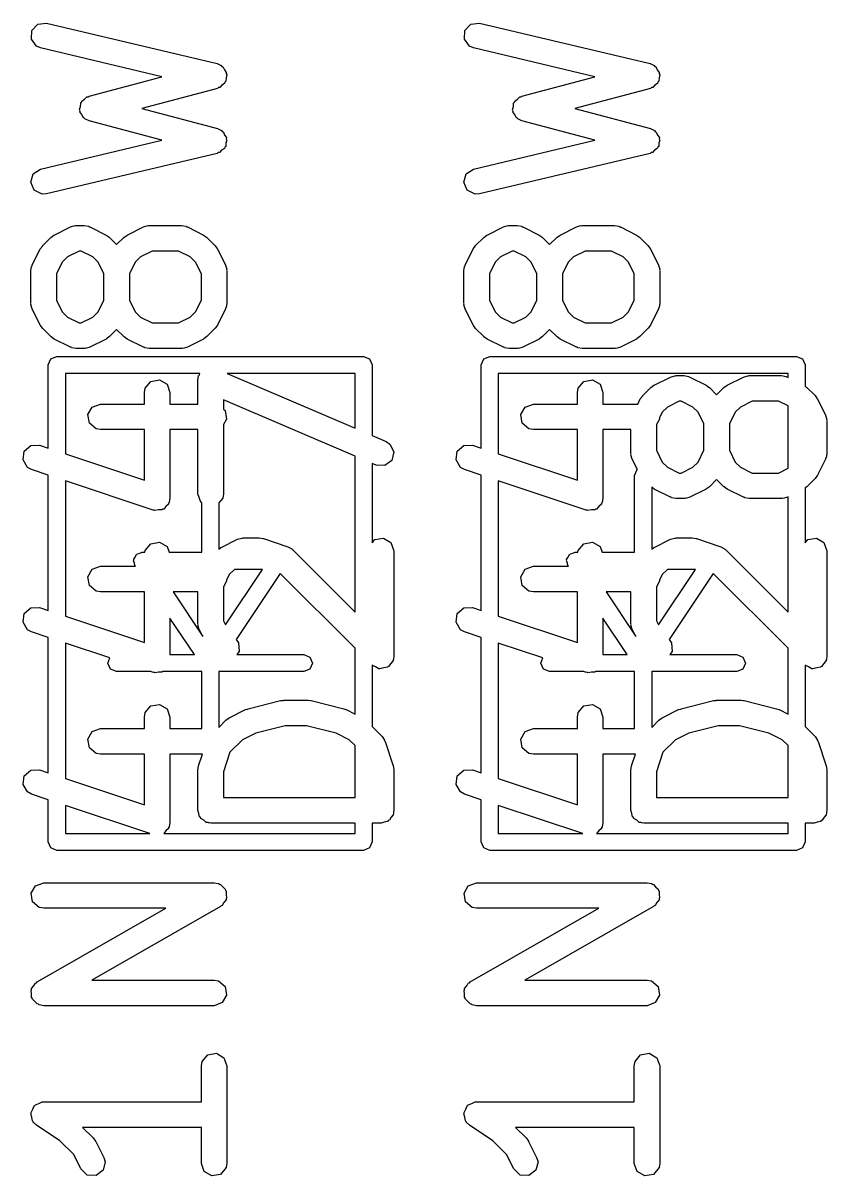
# Model space of a CAD drawing. Extents: x 43 to 269, y -130 to -26.
# Drawn here: x 156.13 to 160.84, y -102.29 to -95.53 of the extents above; entities that cross this region are included whole.
import ezdxf

# ---------------------------------------------------------------- set-up
doc = ezdxf.new("R2010")
doc.units = 0
doc.layers.add('BLACK', color=7, linetype='CONTINUOUS')

msp = doc.modelspace()

# ---------------------------------------------------------------- linework, layer by layer
at = {"layer": 'BLACK', "linetype": 'CONTINUOUS'}
for p, q in [((156.18, -95.5709), (156.215, -95.5336)), ((156.215, -95.5336), (156.266, -95.5277)), ((156.266, -95.5277), (157.266, -95.7658)), ((158.72, -95.5709), (158.755, -95.5336)), ((158.755, -95.5336), (158.806, -95.5277)), ((158.806, -95.5277), (159.806, -95.7658)), ((156.177, -95.6221), (156.18, -95.5709)), ((158.717, -95.6221), (158.72, -95.5709)), ((156.207, -95.6633), (156.177, -95.6221)), ((156.231, -95.6736), (156.207, -95.6633)), ((156.942, -95.8429), (156.231, -95.6736)), ((158.747, -95.6633), (158.717, -95.6221)), ((158.771, -95.6736), (158.747, -95.6633)), ((159.482, -95.8429), (158.771, -95.6736)), ((157.266, -95.7658), (157.29, -95.7761)), ((157.29, -95.7761), (157.295, -95.7825)), ((157.295, -95.7825), (157.302, -95.7858)), ((157.302, -95.7858), (157.309, -95.8025)), ((157.309, -95.8025), (157.32, -95.8173)), ((159.806, -95.7658), (159.83, -95.7761)), ((159.83, -95.7761), (159.835, -95.7825)), ((159.835, -95.7825), (159.842, -95.7858)), ((159.842, -95.7858), (159.849, -95.8025)), ((159.849, -95.8025), (159.86, -95.8173)), ((156.515, -95.9568), (156.942, -95.8429)), ((157.312, -95.8743), (157.31, -95.8819)), ((157.317, -95.8685), (157.312, -95.8743)), ((157.319, -95.8501), (157.317, -95.8685)), ((157.323, -95.8323), (157.319, -95.8501)), ((157.32, -95.8173), (157.32, -95.8252)), ((157.32, -95.8252), (157.323, -95.8323)), ((159.055, -95.9568), (159.482, -95.8429)), ((159.852, -95.8743), (159.85, -95.8819)), ((159.857, -95.8685), (159.852, -95.8743)), ((159.859, -95.8501), (159.857, -95.8685)), ((159.863, -95.8323), (159.859, -95.8501)), ((159.86, -95.8173), (159.86, -95.8252)), ((159.86, -95.8252), (159.863, -95.8323)), ((157.268, -95.9112), (156.825, -96.0292)), ((157.274, -95.9067), (157.268, -95.9112)), ((157.282, -95.9058), (157.274, -95.9067)), ((157.295, -95.8924), (157.282, -95.9058)), ((157.31, -95.8819), (157.295, -95.8924)), ((159.808, -95.9112), (159.365, -96.0292)), ((159.814, -95.9067), (159.808, -95.9112)), ((159.822, -95.9058), (159.814, -95.9067)), ((159.835, -95.8924), (159.822, -95.9058)), ((159.85, -95.8819), (159.835, -95.8924)), ((156.465, -96.0169), (156.466, -95.9976)), ((156.466, -95.9976), (156.471, -95.9928)), ((156.471, -95.9928), (156.473, -95.9861)), ((156.473, -95.9861), (156.489, -95.975)), ((156.489, -95.975), (156.503, -95.9613)), ((156.503, -95.9613), (156.509, -95.9607)), ((156.509, -95.9607), (156.515, -95.9568)), ((159.005, -96.0169), (159.006, -95.9976)), ((159.006, -95.9976), (159.011, -95.9928)), ((159.011, -95.9928), (159.013, -95.9861)), ((159.013, -95.9861), (159.029, -95.975)), ((159.029, -95.975), (159.043, -95.9613)), ((159.043, -95.9613), (159.049, -95.9607)), ((159.049, -95.9607), (159.055, -95.9568)), ((156.46, -96.0357), (156.465, -96.0169)), ((156.463, -96.0419), (156.46, -96.0357)), ((156.462, -96.0487), (156.463, -96.0419)), ((156.473, -96.0646), (156.462, -96.0487)), ((156.481, -96.0822), (156.473, -96.0646)), ((156.825, -96.0292), (157.268, -96.1472)), ((159, -96.0357), (159.005, -96.0169)), ((159.003, -96.0419), (159, -96.0357)), ((159.002, -96.0487), (159.003, -96.0419)), ((159.013, -96.0646), (159.002, -96.0487)), ((159.021, -96.0822), (159.013, -96.0646)), ((159.365, -96.0292), (159.808, -96.1472)), ((156.487, -96.0851), (156.481, -96.0822)), ((156.491, -96.0907), (156.487, -96.0851)), ((156.515, -96.1017), (156.491, -96.0907)), ((156.942, -96.2156), (156.515, -96.1017)), ((157.268, -96.1472), (157.292, -96.1582)), ((159.027, -96.0851), (159.021, -96.0822)), ((159.031, -96.0907), (159.027, -96.0851)), ((159.055, -96.1017), (159.031, -96.0907)), ((159.482, -96.2156), (159.055, -96.1017)), ((159.808, -96.1472), (159.832, -96.1582)), ((156.231, -96.3848), (156.942, -96.2156)), ((157.292, -96.1582), (157.296, -96.1647)), ((157.296, -96.1647), (157.303, -96.1682)), ((157.303, -96.1682), (157.31, -96.1851)), ((157.31, -96.1851), (157.321, -96.2002)), ((157.323, -96.2153), (157.318, -96.2329)), ((157.321, -96.2002), (157.32, -96.2081)), ((157.32, -96.2081), (157.323, -96.2153)), ((158.771, -96.3848), (159.482, -96.2156)), ((159.832, -96.1582), (159.836, -96.1647)), ((159.836, -96.1647), (159.843, -96.1682)), ((159.843, -96.1682), (159.85, -96.1851)), ((159.85, -96.1851), (159.861, -96.2002)), ((159.863, -96.2153), (159.858, -96.2329)), ((159.861, -96.2002), (159.86, -96.2081)), ((159.86, -96.2081), (159.863, -96.2153)), ((157.293, -96.2746), (157.28, -96.2876)), ((157.309, -96.2644), (157.293, -96.2746)), ((157.311, -96.2569), (157.309, -96.2644)), ((157.317, -96.2513), (157.311, -96.2569)), ((157.318, -96.2329), (157.317, -96.2513)), ((159.833, -96.2746), (159.82, -96.2876)), ((159.849, -96.2644), (159.833, -96.2746)), ((159.851, -96.2569), (159.849, -96.2644)), ((159.857, -96.2513), (159.851, -96.2569)), ((159.858, -96.2329), (159.857, -96.2513)), ((157.266, -96.2927), (156.266, -96.5308)), ((157.273, -96.2883), (157.266, -96.2927)), ((157.28, -96.2876), (157.273, -96.2883)), ((159.806, -96.2927), (158.806, -96.5308)), ((159.813, -96.2883), (159.806, -96.2927)), ((159.82, -96.2876), (159.813, -96.2883)), ((156.174, -96.4622), (156.188, -96.4131)), ((156.188, -96.4131), (156.231, -96.3848)), ((158.714, -96.4622), (158.728, -96.4131)), ((158.728, -96.4131), (158.771, -96.3848)), ((156.194, -96.5093), (156.174, -96.4622)), ((158.734, -96.5093), (158.714, -96.4622)), ((156.24, -96.5323), (156.194, -96.5093)), ((156.266, -96.5308), (156.24, -96.5323)), ((158.78, -96.5323), (158.734, -96.5093)), ((158.806, -96.5308), (158.78, -96.5323)), ((156.31, -96.7717), (156.406, -96.7241)), ((156.406, -96.7241), (156.431, -96.7166)), ((156.431, -96.7166), (156.435, -96.7177)), ((156.435, -96.7177), (156.439, -96.7161)), ((156.439, -96.7161), (156.487, -96.7161)), ((156.487, -96.7161), (156.512, -96.7207)), ((156.512, -96.7207), (156.516, -96.7235)), ((156.516, -96.7235), (156.52, -96.7241)), ((156.52, -96.7241), (156.615, -96.7717)), ((156.739, -96.7717), (156.834, -96.7241)), ((156.834, -96.7241), (156.859, -96.7166)), ((156.859, -96.7166), (156.863, -96.7177)), ((156.863, -96.7177), (156.868, -96.7161)), ((156.868, -96.7161), (157.058, -96.7161)), ((157.058, -96.7161), (157.084, -96.7207)), ((157.084, -96.7207), (157.087, -96.7235)), ((157.087, -96.7235), (157.092, -96.7241)), ((157.092, -96.7241), (157.187, -96.7717)), ((158.85, -96.7717), (158.946, -96.7241)), ((158.946, -96.7241), (158.971, -96.7166)), ((158.971, -96.7166), (158.975, -96.7177)), ((158.975, -96.7177), (158.979, -96.7161)), ((158.979, -96.7161), (159.027, -96.7161)), ((159.027, -96.7161), (159.052, -96.7207)), ((159.052, -96.7207), (159.056, -96.7235)), ((159.056, -96.7235), (159.06, -96.7241)), ((159.06, -96.7241), (159.155, -96.7717)), ((159.279, -96.7717), (159.374, -96.7241)), ((159.374, -96.7241), (159.399, -96.7166)), ((159.399, -96.7166), (159.403, -96.7177)), ((159.403, -96.7177), (159.408, -96.7161)), ((159.408, -96.7161), (159.598, -96.7161)), ((159.598, -96.7161), (159.624, -96.7207)), ((159.624, -96.7207), (159.627, -96.7235)), ((159.627, -96.7235), (159.632, -96.7241)), ((159.632, -96.7241), (159.727, -96.7717)), ((156.243, -96.8333), (156.291, -96.7857)), ((156.291, -96.7857), (156.309, -96.7729)), ((156.309, -96.7729), (156.31, -96.7717)), ((156.615, -96.7717), (156.634, -96.785)), ((156.634, -96.785), (156.635, -96.7857)), ((156.635, -96.7857), (156.677, -96.8279)), ((156.677, -96.8279), (156.719, -96.7857)), ((156.719, -96.7857), (156.738, -96.7729)), ((156.738, -96.7729), (156.739, -96.7717)), ((157.187, -96.7717), (157.205, -96.785)), ((157.205, -96.785), (157.206, -96.7857)), ((157.206, -96.7857), (157.254, -96.8333)), ((158.783, -96.8333), (158.831, -96.7857)), ((158.831, -96.7857), (158.849, -96.7729)), ((158.849, -96.7729), (158.85, -96.7717)), ((159.155, -96.7717), (159.174, -96.785)), ((159.174, -96.785), (159.175, -96.7857)), ((159.175, -96.7857), (159.217, -96.8279)), ((159.217, -96.8279), (159.259, -96.7857)), ((159.259, -96.7857), (159.278, -96.7729)), ((159.278, -96.7729), (159.279, -96.7717)), ((159.727, -96.7717), (159.745, -96.785)), ((159.745, -96.785), (159.746, -96.7857)), ((159.746, -96.7857), (159.794, -96.8333)), ((156.182, -96.9481), (156.229, -96.8528)), ((156.229, -96.8528), (156.243, -96.8348)), ((156.243, -96.8348), (156.243, -96.8333)), ((156.457, -96.8661), (156.388, -96.9004)), ((156.469, -96.8661), (156.457, -96.8661)), ((156.538, -96.9004), (156.469, -96.8661)), ((156.885, -96.8661), (156.817, -96.9004)), ((157.04, -96.8661), (156.885, -96.8661)), ((157.109, -96.9004), (157.04, -96.8661)), ((157.254, -96.8333), (157.267, -96.8517)), ((157.267, -96.8517), (157.268, -96.8528)), ((157.268, -96.8528), (157.316, -96.9481)), ((158.722, -96.9481), (158.769, -96.8528)), ((158.769, -96.8528), (158.783, -96.8348)), ((158.783, -96.8348), (158.783, -96.8333)), ((158.997, -96.8661), (158.928, -96.9004)), ((159.009, -96.8661), (158.997, -96.8661)), ((159.078, -96.9004), (159.009, -96.8661)), ((159.425, -96.8661), (159.357, -96.9004)), ((159.58, -96.8661), (159.425, -96.8661)), ((159.649, -96.9004), (159.58, -96.8661)), ((159.794, -96.8333), (159.807, -96.8517)), ((159.807, -96.8517), (159.808, -96.8528)), ((159.808, -96.8528), (159.856, -96.9481)), ((156.174, -96.9816), (156.178, -96.956)), ((156.178, -96.956), (156.181, -96.9525)), ((156.181, -96.9525), (156.182, -96.9481)), ((156.358, -96.9308), (156.324, -96.9993)), ((156.388, -96.9004), (156.358, -96.9308)), ((156.568, -96.9308), (156.538, -96.9004)), ((156.602, -96.9993), (156.568, -96.9308)), ((156.786, -96.9308), (156.752, -96.9993)), ((156.817, -96.9004), (156.786, -96.9308)), ((157.139, -96.9308), (157.109, -96.9004)), ((157.174, -96.9993), (157.139, -96.9308)), ((157.316, -96.9481), (157.323, -96.973)), ((158.714, -96.9816), (158.718, -96.956)), ((158.718, -96.956), (158.721, -96.9525)), ((158.721, -96.9525), (158.722, -96.9481)), ((158.898, -96.9308), (158.864, -96.9993)), ((158.928, -96.9004), (158.898, -96.9308)), ((159.108, -96.9308), (159.078, -96.9004)), ((159.142, -96.9993), (159.108, -96.9308)), ((159.326, -96.9308), (159.292, -96.9993)), ((159.357, -96.9004), (159.326, -96.9308)), ((159.679, -96.9308), (159.649, -96.9004)), ((159.714, -96.9993), (159.679, -96.9308)), ((159.856, -96.9481), (159.863, -96.973)), ((156.174, -97.1721), (156.174, -96.9816)), ((156.324, -96.9993), (156.324, -97.1544)), ((156.602, -97.1544), (156.602, -96.9993)), ((156.752, -96.9993), (156.752, -97.1544)), ((157.174, -97.1544), (157.174, -96.9993)), ((157.323, -96.973), (157.322, -96.9774)), ((157.322, -96.9774), (157.324, -96.9816)), ((157.324, -96.9816), (157.324, -97.1721)), ((158.714, -97.1721), (158.714, -96.9816)), ((158.864, -96.9993), (158.864, -97.1544)), ((159.142, -97.1544), (159.142, -96.9993)), ((159.292, -96.9993), (159.292, -97.1544)), ((159.714, -97.1544), (159.714, -96.9993)), ((159.863, -96.973), (159.862, -96.9774)), ((159.862, -96.9774), (159.864, -96.9816)), ((159.864, -96.9816), (159.864, -97.1721)), ((156.324, -97.1544), (156.358, -97.2229)), ((156.568, -97.2229), (156.602, -97.1544)), ((156.752, -97.1544), (156.786, -97.2229)), ((157.139, -97.2229), (157.174, -97.1544)), ((158.864, -97.1544), (158.898, -97.2229)), ((159.108, -97.2229), (159.142, -97.1544)), ((159.292, -97.1544), (159.326, -97.2229)), ((159.679, -97.2229), (159.714, -97.1544)), ((156.175, -97.1763), (156.174, -97.1721)), ((156.174, -97.1807), (156.175, -97.1763)), ((156.182, -97.2056), (156.174, -97.1807)), ((156.229, -97.3009), (156.182, -97.2056)), ((156.358, -97.2229), (156.388, -97.2533)), ((156.538, -97.2533), (156.568, -97.2229)), ((156.786, -97.2229), (156.817, -97.2533)), ((157.109, -97.2533), (157.139, -97.2229)), ((157.316, -97.2056), (157.268, -97.3009)), ((157.319, -97.1977), (157.316, -97.2012)), ((157.316, -97.2012), (157.316, -97.2056)), ((157.324, -97.1721), (157.319, -97.1977)), ((158.715, -97.1763), (158.714, -97.1721)), ((158.714, -97.1807), (158.715, -97.1763)), ((158.722, -97.2056), (158.714, -97.1807)), ((158.769, -97.3009), (158.722, -97.2056)), ((158.898, -97.2229), (158.928, -97.2533)), ((159.078, -97.2533), (159.108, -97.2229)), ((159.326, -97.2229), (159.357, -97.2533)), ((159.649, -97.2533), (159.679, -97.2229)), ((159.856, -97.2056), (159.808, -97.3009)), ((159.859, -97.1977), (159.856, -97.2012)), ((159.856, -97.2012), (159.856, -97.2056)), ((159.864, -97.1721), (159.859, -97.1977)), ((156.388, -97.2533), (156.457, -97.2876)), ((156.457, -97.2876), (156.469, -97.2876)), ((156.469, -97.2876), (156.538, -97.2533)), ((156.817, -97.2533), (156.885, -97.2876)), ((156.885, -97.2876), (157.04, -97.2876)), ((157.04, -97.2876), (157.109, -97.2533)), ((158.928, -97.2533), (158.997, -97.2876)), ((158.997, -97.2876), (159.009, -97.2876)), ((159.009, -97.2876), (159.078, -97.2533)), ((159.357, -97.2533), (159.425, -97.2876)), ((159.425, -97.2876), (159.58, -97.2876)), ((159.58, -97.2876), (159.649, -97.2533)), ((156.23, -97.302), (156.229, -97.3009)), ((156.243, -97.3204), (156.23, -97.302)), ((156.291, -97.368), (156.243, -97.3204)), ((156.677, -97.3258), (156.635, -97.368)), ((156.719, -97.368), (156.677, -97.3258)), ((157.254, -97.3204), (157.206, -97.368)), ((157.255, -97.3189), (157.254, -97.3204)), ((157.268, -97.3009), (157.255, -97.3189)), ((158.77, -97.302), (158.769, -97.3009)), ((158.783, -97.3204), (158.77, -97.302)), ((158.831, -97.368), (158.783, -97.3204)), ((159.217, -97.3258), (159.175, -97.368)), ((159.259, -97.368), (159.217, -97.3258)), ((159.794, -97.3204), (159.746, -97.368)), ((159.795, -97.3189), (159.794, -97.3204)), ((159.808, -97.3009), (159.795, -97.3189)), ((156.292, -97.3687), (156.291, -97.368)), ((156.31, -97.382), (156.292, -97.3687)), ((156.406, -97.4297), (156.31, -97.382)), ((156.41, -97.4302), (156.406, -97.4297)), ((156.413, -97.433), (156.41, -97.4302)), ((156.439, -97.4376), (156.413, -97.433)), ((156.52, -97.4297), (156.495, -97.4371)), ((156.615, -97.382), (156.52, -97.4297)), ((156.617, -97.3808), (156.615, -97.382)), ((156.635, -97.368), (156.617, -97.3808)), ((156.721, -97.3687), (156.719, -97.368)), ((156.739, -97.382), (156.721, -97.3687)), ((156.834, -97.4297), (156.739, -97.382)), ((156.839, -97.4302), (156.834, -97.4297)), ((156.842, -97.433), (156.839, -97.4302)), ((156.868, -97.4376), (156.842, -97.433)), ((157.092, -97.4297), (157.067, -97.4371)), ((157.187, -97.382), (157.092, -97.4297)), ((157.188, -97.3808), (157.187, -97.382)), ((157.206, -97.368), (157.188, -97.3808)), ((158.832, -97.3687), (158.831, -97.368)), ((158.85, -97.382), (158.832, -97.3687)), ((158.946, -97.4297), (158.85, -97.382)), ((158.95, -97.4302), (158.946, -97.4297)), ((158.953, -97.433), (158.95, -97.4302)), ((158.979, -97.4376), (158.953, -97.433)), ((159.06, -97.4297), (159.035, -97.4371)), ((159.155, -97.382), (159.06, -97.4297)), ((159.157, -97.3808), (159.155, -97.382)), ((159.175, -97.368), (159.157, -97.3808)), ((159.261, -97.3687), (159.259, -97.368)), ((159.279, -97.382), (159.261, -97.3687)), ((159.374, -97.4297), (159.279, -97.382)), ((159.379, -97.4302), (159.374, -97.4297)), ((159.382, -97.433), (159.379, -97.4302)), ((159.408, -97.4376), (159.382, -97.433)), ((159.632, -97.4297), (159.607, -97.4371)), ((159.727, -97.382), (159.632, -97.4297)), ((159.728, -97.3808), (159.727, -97.382)), ((159.746, -97.368), (159.728, -97.3808)), ((156.276, -97.534), (156.291, -97.4986)), ((156.291, -97.4986), (156.326, -97.484)), ((156.326, -97.484), (158.126, -97.484)), ((156.487, -97.4376), (156.439, -97.4376)), ((156.491, -97.436), (156.487, -97.4376)), ((156.495, -97.4371), (156.491, -97.436)), ((157.058, -97.4376), (156.868, -97.4376)), ((157.062, -97.436), (157.058, -97.4376)), ((157.067, -97.4371), (157.062, -97.436)), ((158.126, -97.484), (158.161, -97.4986)), ((158.161, -97.4986), (158.176, -97.534)), ((158.816, -97.534), (158.831, -97.4986)), ((158.831, -97.4986), (158.866, -97.484)), ((158.866, -97.484), (160.666, -97.484)), ((159.027, -97.4376), (158.979, -97.4376)), ((159.031, -97.436), (159.027, -97.4376)), ((159.035, -97.4371), (159.031, -97.436)), ((159.598, -97.4376), (159.408, -97.4376)), ((159.602, -97.436), (159.598, -97.4376)), ((159.607, -97.4371), (159.602, -97.436)), ((160.666, -97.484), (160.701, -97.4986)), ((160.701, -97.4986), (160.716, -97.534)), ((156.276, -98.0228), (156.276, -97.534)), ((158.176, -97.534), (158.176, -97.9489)), ((158.816, -98.0228), (158.816, -97.534)), ((160.716, -97.534), (160.716, -97.6594)), ((156.376, -97.584), (156.376, -98.0561)), ((157.166, -97.584), (156.376, -97.584)), ((156.845, -97.6703), (156.878, -97.631)), ((156.878, -97.631), (156.928, -97.622)), ((156.928, -97.622), (156.973, -97.6477)), ((157.154, -97.6245), (157.158, -97.5988)), ((157.154, -97.7638), (157.154, -97.6245)), ((157.158, -97.5988), (157.164, -97.592)), ((157.164, -97.592), (157.166, -97.584)), ((157.325, -97.584), (158.076, -97.906)), ((158.076, -97.584), (157.325, -97.584)), ((158.076, -97.906), (158.076, -97.584)), ((158.916, -97.584), (158.916, -98.0561)), ((160.616, -97.584), (158.916, -97.584)), ((159.385, -97.6703), (159.418, -97.631)), ((159.418, -97.631), (159.468, -97.622)), ((159.468, -97.622), (159.513, -97.6477)), ((159.83, -97.6526), (159.926, -97.605)), ((159.926, -97.605), (159.951, -97.5976)), ((159.951, -97.5976), (159.955, -97.5986)), ((159.955, -97.5986), (159.959, -97.5971)), ((159.959, -97.5971), (160.007, -97.5971)), ((160.007, -97.5971), (160.032, -97.6016)), ((160.032, -97.6016), (160.036, -97.6045)), ((160.036, -97.6045), (160.04, -97.605)), ((160.04, -97.605), (160.135, -97.6526)), ((160.259, -97.6526), (160.354, -97.605)), ((160.354, -97.605), (160.379, -97.5976)), ((160.379, -97.5976), (160.383, -97.5986)), ((160.383, -97.5986), (160.388, -97.5971)), ((160.388, -97.5971), (160.578, -97.5971)), ((160.578, -97.5971), (160.604, -97.6016)), ((160.604, -97.6016), (160.607, -97.6045)), ((160.607, -97.6045), (160.612, -97.605)), ((160.612, -97.605), (160.616, -97.6072)), ((160.616, -97.6072), (160.616, -97.584)), ((156.84, -97.6959), (156.845, -97.6703)), ((156.84, -97.7638), (156.84, -97.6959)), ((156.973, -97.6477), (156.99, -97.6959)), ((156.99, -97.6959), (156.99, -97.7638)), ((159.38, -97.6959), (159.385, -97.6703)), ((159.38, -97.7638), (159.38, -97.6959)), ((159.513, -97.6477), (159.53, -97.6959)), ((159.53, -97.6959), (159.53, -97.7638)), ((159.763, -97.7143), (159.811, -97.6667)), ((159.811, -97.6667), (159.829, -97.6538)), ((159.829, -97.6538), (159.83, -97.6526)), ((160.135, -97.6526), (160.154, -97.666)), ((160.154, -97.666), (160.155, -97.6667)), ((160.155, -97.6667), (160.197, -97.7089)), ((160.197, -97.7089), (160.239, -97.6667)), ((160.239, -97.6667), (160.258, -97.6538)), ((160.258, -97.6538), (160.259, -97.6526)), ((160.716, -97.6594), (160.725, -97.666)), ((160.725, -97.666), (160.726, -97.6667)), ((160.726, -97.6667), (160.774, -97.7143)), ((156.534, -97.7813), (156.582, -97.7638)), ((156.582, -97.7638), (156.84, -97.7638)), ((156.99, -97.7638), (157.154, -97.7638)), ((158.076, -98.0692), (157.304, -97.7382)), ((157.304, -97.7382), (157.304, -97.7929)), ((159.074, -97.7813), (159.122, -97.7638)), ((159.122, -97.7638), (159.38, -97.7638)), ((159.53, -97.7638), (159.734, -97.7638)), ((159.734, -97.7638), (159.749, -97.7338)), ((159.749, -97.7338), (159.763, -97.7158)), ((159.763, -97.7158), (159.763, -97.7143)), ((159.977, -97.7471), (159.908, -97.7814)), ((159.989, -97.7471), (159.977, -97.7471)), ((160.058, -97.7814), (159.989, -97.7471)), ((160.405, -97.7471), (160.337, -97.7814)), ((160.56, -97.7471), (160.405, -97.7471)), ((160.616, -97.7749), (160.56, -97.7471)), ((160.774, -97.7143), (160.787, -97.7327)), ((160.787, -97.7327), (160.788, -97.7338)), ((160.788, -97.7338), (160.836, -97.829)), ((156.508, -97.8257), (156.534, -97.7813)), ((156.517, -97.8763), (156.508, -97.8257)), ((157.304, -97.7929), (157.314, -97.8013)), ((157.314, -97.8013), (157.322, -97.8518)), ((159.048, -97.8257), (159.074, -97.7813)), ((159.057, -97.8763), (159.048, -97.8257)), ((159.878, -97.8118), (159.861, -97.845)), ((159.908, -97.7814), (159.878, -97.8118)), ((160.088, -97.8118), (160.058, -97.7814)), ((160.122, -97.8803), (160.088, -97.8118)), ((160.306, -97.8118), (160.272, -97.8803)), ((160.337, -97.7814), (160.306, -97.8118)), ((160.616, -98.1407), (160.616, -97.7749)), ((160.836, -97.829), (160.843, -97.854)), ((156.556, -97.9092), (156.517, -97.8763)), ((157.322, -97.8518), (157.304, -97.8845)), ((157.304, -97.8845), (157.304, -98.2911)), ((159.096, -97.9092), (159.057, -97.8763)), ((159.862, -97.8518), (159.844, -97.8845)), ((159.844, -97.8845), (159.844, -98.0353)), ((159.861, -97.845), (159.862, -97.8518)), ((160.122, -98.0353), (160.122, -97.8803)), ((160.272, -97.8803), (160.272, -98.0353)), ((160.843, -97.854), (160.842, -97.8584)), ((160.842, -97.8584), (160.844, -97.8626)), ((160.844, -97.8626), (160.844, -98.053)), ((156.582, -97.9138), (156.556, -97.9092)), ((156.84, -97.9138), (156.582, -97.9138)), ((156.84, -98.2109), (156.84, -97.9138)), ((156.99, -97.9138), (156.99, -98.315)), ((157.154, -97.9138), (156.99, -97.9138)), ((157.154, -98.2911), (157.154, -97.9138)), ((158.176, -97.9489), (158.258, -97.9841)), ((159.122, -97.9138), (159.096, -97.9092)), ((159.38, -97.9138), (159.122, -97.9138)), ((159.38, -98.2109), (159.38, -97.9138)), ((159.53, -97.9138), (159.53, -98.315)), ((159.694, -97.9138), (159.53, -97.9138)), ((159.694, -98.053), (159.694, -97.9138)), ((156.128, -98.0919), (156.135, -98.0411)), ((156.135, -98.0411), (156.173, -98.0071)), ((156.173, -98.0071), (156.225, -98.0057)), ((156.225, -98.0057), (156.276, -98.0228)), ((158.258, -97.9841), (158.28, -97.9984)), ((158.28, -97.9984), (158.303, -98.0442)), ((158.668, -98.0919), (158.675, -98.0411)), ((158.675, -98.0411), (158.713, -98.0071)), ((158.713, -98.0071), (158.765, -98.0057)), ((158.765, -98.0057), (158.816, -98.0228)), ((159.844, -98.0353), (159.878, -98.1039)), ((160.088, -98.1039), (160.122, -98.0353)), ((160.272, -98.0353), (160.306, -98.1039)), ((156.154, -98.1356), (156.128, -98.0919)), ((156.376, -98.0561), (156.84, -98.2109)), ((158.076, -98.9848), (158.076, -98.0692)), ((158.291, -98.0941), (158.25, -98.1248)), ((158.303, -98.0442), (158.291, -98.0941)), ((158.694, -98.1356), (158.668, -98.0919)), ((158.916, -98.0561), (159.38, -98.2109)), ((159.695, -98.0573), (159.694, -98.053)), ((159.694, -98.0616), (159.695, -98.0573)), ((159.702, -98.0866), (159.694, -98.0616)), ((159.732, -98.148), (159.702, -98.0866)), ((159.878, -98.1039), (159.908, -98.1343)), ((160.058, -98.1343), (160.088, -98.1039)), ((160.306, -98.1039), (160.337, -98.1343)), ((160.836, -98.0866), (160.788, -98.1818)), ((160.839, -98.0787), (160.836, -98.0821)), ((160.836, -98.0821), (160.836, -98.0866)), ((160.844, -98.053), (160.839, -98.0787)), ((156.177, -98.148), (156.154, -98.1356)), ((156.276, -98.1809), (156.177, -98.148)), ((158.199, -98.122), (158.176, -98.1121)), ((158.176, -98.1121), (158.176, -98.5775)), ((158.25, -98.1248), (158.199, -98.122)), ((158.717, -98.148), (158.694, -98.1356)), ((158.816, -98.1809), (158.717, -98.148)), ((159.716, -98.184), (159.731, -98.1486)), ((159.731, -98.1486), (159.732, -98.148)), ((159.908, -98.1343), (159.977, -98.1685)), ((159.977, -98.1685), (159.989, -98.1685)), ((159.989, -98.1685), (160.058, -98.1343)), ((160.337, -98.1343), (160.405, -98.1685)), ((160.405, -98.1685), (160.56, -98.1685)), ((160.56, -98.1685), (160.616, -98.1407)), ((156.276, -98.9752), (156.276, -98.1809)), ((156.892, -98.3861), (156.376, -98.2142)), ((156.376, -98.2142), (156.376, -99.0085)), ((158.816, -98.9752), (158.816, -98.1809)), ((159.432, -98.3861), (158.916, -98.2142)), ((158.916, -98.2142), (158.916, -99.0085)), ((159.716, -98.634), (159.716, -98.184)), ((160.197, -98.2067), (160.155, -98.2489)), ((160.239, -98.2489), (160.197, -98.2067)), ((160.774, -98.2013), (160.726, -98.2489)), ((160.775, -98.1998), (160.774, -98.2013)), ((160.788, -98.1818), (160.775, -98.1998)), ((157.171, -98.3394), (157.154, -98.2911)), ((157.304, -98.2911), (157.299, -98.3168)), ((159.83, -98.263), (159.816, -98.2524)), ((159.816, -98.2524), (159.816, -98.6154)), ((159.926, -98.3106), (159.83, -98.263)), ((159.93, -98.3111), (159.926, -98.3106)), ((159.933, -98.314), (159.93, -98.3111)), ((159.959, -98.3185), (159.933, -98.314)), ((160.04, -98.3106), (160.015, -98.318)), ((160.135, -98.263), (160.04, -98.3106)), ((160.137, -98.2618), (160.135, -98.263)), ((160.155, -98.2489), (160.137, -98.2618)), ((160.241, -98.2496), (160.239, -98.2489)), ((160.259, -98.263), (160.241, -98.2496)), ((160.354, -98.3106), (160.259, -98.263)), ((160.359, -98.3111), (160.354, -98.3106)), ((160.362, -98.314), (160.359, -98.3111)), ((160.388, -98.3185), (160.362, -98.314)), ((160.612, -98.3106), (160.587, -98.318)), ((160.616, -98.3084), (160.612, -98.3106)), ((160.616, -98.9848), (160.616, -98.3084)), ((160.726, -98.2489), (160.716, -98.2562)), ((160.716, -98.2562), (160.716, -98.5775)), ((156.947, -98.3809), (156.943, -98.3847)), ((156.953, -98.3799), (156.947, -98.3809)), ((156.966, -98.3642), (156.953, -98.3799)), ((156.981, -98.3507), (156.966, -98.3642)), ((156.982, -98.345), (156.981, -98.3507)), ((156.986, -98.3406), (156.982, -98.345)), ((156.99, -98.315), (156.986, -98.3406)), ((157.176, -98.3421), (157.171, -98.3394)), ((157.176, -98.634), (157.176, -98.3421)), ((157.299, -98.3168), (157.276, -98.3443)), ((157.276, -98.3443), (157.276, -98.6154)), ((159.487, -98.3809), (159.483, -98.3847)), ((159.493, -98.3799), (159.487, -98.3809)), ((159.506, -98.3642), (159.493, -98.3799)), ((159.521, -98.3507), (159.506, -98.3642)), ((159.522, -98.345), (159.521, -98.3507)), ((159.526, -98.3406), (159.522, -98.345)), ((159.53, -98.315), (159.526, -98.3406)), ((160.007, -98.3185), (159.959, -98.3185)), ((160.011, -98.317), (160.007, -98.3185)), ((160.015, -98.318), (160.011, -98.317)), ((160.578, -98.3185), (160.388, -98.3185)), ((160.582, -98.317), (160.578, -98.3185)), ((160.587, -98.318), (160.582, -98.317)), ((156.897, -98.3859), (156.892, -98.3861)), ((156.902, -98.3888), (156.897, -98.3859)), ((156.922, -98.3853), (156.902, -98.3888)), ((156.943, -98.3847), (156.922, -98.3853)), ((159.437, -98.3859), (159.432, -98.3861)), ((159.442, -98.3888), (159.437, -98.3859)), ((159.462, -98.3853), (159.442, -98.3888)), ((159.483, -98.3847), (159.462, -98.3853)), ((156.845, -98.6226), (156.878, -98.5833)), ((156.878, -98.5833), (156.928, -98.5744)), ((156.928, -98.5744), (156.973, -98.6001)), ((157.29, -98.605), (157.386, -98.5574)), ((157.386, -98.5574), (157.411, -98.55)), ((157.411, -98.55), (157.415, -98.551)), ((157.415, -98.551), (157.419, -98.5495)), ((157.419, -98.5495), (157.514, -98.5495)), ((157.514, -98.5495), (157.536, -98.5534)), ((157.536, -98.5534), (157.538, -98.5533)), ((157.538, -98.5533), (157.681, -98.6009)), ((158.176, -98.5775), (158.191, -98.5595)), ((158.191, -98.5595), (158.242, -98.5506)), ((158.242, -98.5506), (158.286, -98.5763)), ((158.286, -98.5763), (158.304, -98.6245)), ((159.385, -98.6226), (159.418, -98.5833)), ((159.418, -98.5833), (159.468, -98.5744)), ((159.468, -98.5744), (159.513, -98.6001)), ((159.83, -98.605), (159.926, -98.5574)), ((159.926, -98.5574), (159.951, -98.55)), ((159.951, -98.55), (159.955, -98.551)), ((159.955, -98.551), (159.959, -98.5495)), ((159.959, -98.5495), (160.054, -98.5495)), ((160.054, -98.5495), (160.076, -98.5534)), ((160.076, -98.5534), (160.078, -98.5533)), ((160.078, -98.5533), (160.221, -98.6009)), ((160.716, -98.5775), (160.731, -98.5595)), ((160.731, -98.5595), (160.782, -98.5506)), ((160.782, -98.5506), (160.826, -98.5763)), ((160.826, -98.5763), (160.844, -98.6245)), ((156.785, -98.6621), (156.791, -98.6486)), ((156.791, -98.6486), (156.795, -98.6467)), ((156.795, -98.6467), (156.798, -98.6424)), ((156.798, -98.6424), (156.813, -98.6396)), ((156.813, -98.6396), (156.826, -98.634)), ((156.826, -98.634), (156.843, -98.634)), ((156.843, -98.634), (156.845, -98.6226)), ((156.973, -98.6001), (156.985, -98.634)), ((156.985, -98.634), (157.176, -98.634)), ((157.276, -98.6154), (157.289, -98.6062)), ((157.289, -98.6062), (157.29, -98.605)), ((157.681, -98.6009), (157.704, -98.6133)), ((157.704, -98.6133), (157.706, -98.6172)), ((157.706, -98.6172), (157.71, -98.6191)), ((157.71, -98.6191), (158.076, -98.9848)), ((158.304, -98.6245), (158.304, -99.2435)), ((159.325, -98.6621), (159.331, -98.6486)), ((159.331, -98.6486), (159.335, -98.6467)), ((159.335, -98.6467), (159.338, -98.6424)), ((159.338, -98.6424), (159.353, -98.6396)), ((159.353, -98.6396), (159.366, -98.634)), ((159.366, -98.634), (159.383, -98.634)), ((159.383, -98.634), (159.385, -98.6226)), ((159.513, -98.6001), (159.525, -98.634)), ((159.525, -98.634), (159.716, -98.634)), ((159.816, -98.6154), (159.829, -98.6062)), ((159.829, -98.6062), (159.83, -98.605)), ((160.221, -98.6009), (160.244, -98.6133)), ((160.244, -98.6133), (160.246, -98.6172)), ((160.246, -98.6172), (160.25, -98.6191)), ((160.25, -98.6191), (160.616, -98.9848)), ((160.844, -98.6245), (160.844, -99.2435)), ((156.534, -98.7337), (156.582, -98.7161)), ((156.582, -98.7161), (156.787, -98.7161)), ((156.776, -98.684), (156.778, -98.6792)), ((156.782, -98.6974), (156.776, -98.684)), ((156.777, -98.6742), (156.785, -98.6621)), ((156.778, -98.6792), (156.777, -98.6742)), ((156.784, -98.7117), (156.782, -98.6974)), ((156.787, -98.7161), (156.784, -98.7117)), ((159.074, -98.7337), (159.122, -98.7161)), ((159.122, -98.7161), (159.327, -98.7161)), ((159.316, -98.684), (159.318, -98.6792)), ((159.322, -98.6974), (159.316, -98.684)), ((159.317, -98.6742), (159.325, -98.6621)), ((159.318, -98.6792), (159.317, -98.6742)), ((159.324, -98.7117), (159.322, -98.6974)), ((159.327, -98.7161), (159.324, -98.7117)), ((156.508, -98.7781), (156.534, -98.7337)), ((156.517, -98.8286), (156.508, -98.7781)), ((157.316, -99.0594), (157.533, -98.734)), ((157.338, -98.7641), (157.321, -98.7973)), ((157.368, -98.734), (157.338, -98.7641)), ((157.533, -98.734), (157.368, -98.734)), ((157.637, -98.7578), (157.379, -99.1453)), ((158.076, -99.197), (157.637, -98.7578)), ((159.048, -98.7781), (159.074, -98.7337)), ((159.057, -98.8286), (159.048, -98.7781)), ((159.856, -99.0594), (160.073, -98.734)), ((159.878, -98.7641), (159.861, -98.7973)), ((159.908, -98.734), (159.878, -98.7641)), ((160.073, -98.734), (159.908, -98.734)), ((160.177, -98.7578), (159.919, -99.1453)), ((160.616, -99.197), (160.177, -98.7578)), ((156.556, -98.8616), (156.517, -98.8286)), ((157.322, -98.8042), (157.304, -98.8368)), ((157.304, -98.8368), (157.304, -99.0353)), ((157.321, -98.7973), (157.322, -98.8042)), ((159.096, -98.8616), (159.057, -98.8286)), ((159.862, -98.8042), (159.844, -98.8368)), ((159.844, -98.8368), (159.844, -99.0353)), ((159.861, -98.7973), (159.862, -98.8042)), ((156.582, -98.8661), (156.556, -98.8616)), ((156.84, -98.8661), (156.582, -98.8661)), ((156.84, -99.1633), (156.84, -98.8661)), ((157.008, -98.8661), (157.183, -99.1289)), ((157.154, -98.8661), (157.008, -98.8661)), ((157.154, -99.053), (157.154, -98.8661)), ((159.122, -98.8661), (159.096, -98.8616)), ((159.38, -98.8661), (159.122, -98.8661)), ((159.38, -99.1633), (159.38, -98.8661)), ((159.548, -98.8661), (159.723, -99.1289)), ((159.694, -98.8661), (159.548, -98.8661)), ((159.694, -99.053), (159.694, -98.8661)), ((156.135, -98.9935), (156.173, -98.9595)), ((156.173, -98.9595), (156.225, -98.9581)), ((156.225, -98.9581), (156.276, -98.9752)), ((158.675, -98.9935), (158.713, -98.9595)), ((158.713, -98.9595), (158.765, -98.9581)), ((158.765, -98.9581), (158.816, -98.9752)), ((156.128, -99.0443), (156.135, -98.9935)), ((156.154, -99.088), (156.128, -99.0443)), ((156.376, -99.0085), (156.84, -99.1633)), ((157.133, -99.234), (156.99, -99.0206)), ((156.99, -99.0206), (156.99, -99.234)), ((157.155, -99.0573), (157.154, -99.053)), ((157.154, -99.0616), (157.155, -99.0573)), ((157.304, -99.0353), (157.316, -99.0594)), ((158.668, -99.0443), (158.675, -98.9935)), ((158.694, -99.088), (158.668, -99.0443)), ((158.916, -99.0085), (159.38, -99.1633)), ((159.673, -99.234), (159.53, -99.0206)), ((159.53, -99.0206), (159.53, -99.234)), ((159.695, -99.0573), (159.694, -99.053)), ((159.694, -99.0616), (159.695, -99.0573)), ((159.844, -99.0353), (159.856, -99.0594)), ((156.177, -99.1004), (156.154, -99.088)), ((156.276, -99.1333), (156.177, -99.1004)), ((157.162, -99.0866), (157.154, -99.0616)), ((157.183, -99.1289), (157.162, -99.0866)), ((158.717, -99.1004), (158.694, -99.088)), ((158.816, -99.1333), (158.717, -99.1004)), ((159.702, -99.0866), (159.694, -99.0616)), ((159.723, -99.1289), (159.702, -99.0866)), ((156.276, -99.9276), (156.276, -99.1333)), ((156.638, -99.2541), (156.376, -99.1666)), ((156.376, -99.1666), (156.376, -99.9609)), ((157.379, -99.1453), (157.392, -99.1642)), ((157.392, -99.1642), (157.396, -99.2153)), ((158.816, -99.9276), (158.816, -99.1333)), ((159.178, -99.2541), (158.916, -99.1666)), ((158.916, -99.1666), (158.916, -99.9609)), ((159.919, -99.1453), (159.932, -99.1642)), ((159.932, -99.1642), (159.936, -99.2153)), ((156.626, -99.284), (156.638, -99.2541)), ((156.99, -99.234), (157.133, -99.234)), ((157.396, -99.2153), (157.383, -99.234)), ((157.383, -99.234), (157.776, -99.234)), ((157.776, -99.234), (157.811, -99.2486)), ((157.811, -99.2486), (157.826, -99.284)), ((158.076, -99.5834), (158.076, -99.197)), ((158.304, -99.2435), (158.301, -99.2596)), ((158.301, -99.2596), (158.301, -99.2629)), ((159.166, -99.284), (159.178, -99.2541)), ((159.53, -99.234), (159.673, -99.234)), ((159.936, -99.2153), (159.923, -99.234)), ((159.923, -99.234), (160.316, -99.234)), ((160.316, -99.234), (160.351, -99.2486)), ((160.351, -99.2486), (160.366, -99.284)), ((160.616, -99.5834), (160.616, -99.197)), ((160.844, -99.2435), (160.841, -99.2596)), ((160.841, -99.2596), (160.841, -99.2629)), ((156.641, -99.3194), (156.626, -99.284)), ((156.676, -99.334), (156.641, -99.3194)), ((157.811, -99.3194), (157.776, -99.334)), ((157.826, -99.284), (157.811, -99.3194)), ((158.196, -99.3061), (158.176, -99.2967)), ((158.176, -99.2967), (158.176, -99.6563)), ((158.216, -99.3174), (158.196, -99.3061)), ((158.219, -99.3168), (158.216, -99.3174)), ((158.222, -99.3182), (158.219, -99.3168)), ((158.244, -99.3124), (158.222, -99.3182)), ((158.266, -99.3085), (158.244, -99.3124)), ((158.268, -99.3058), (158.266, -99.3085)), ((158.272, -99.305), (158.268, -99.3058)), ((158.285, -99.2865), (158.272, -99.305)), ((158.299, -99.2692), (158.285, -99.2865)), ((158.3, -99.2646), (158.299, -99.2692)), ((158.301, -99.2629), (158.3, -99.2646)), ((159.181, -99.3194), (159.166, -99.284)), ((159.216, -99.334), (159.181, -99.3194)), ((160.351, -99.3194), (160.316, -99.334)), ((160.366, -99.284), (160.351, -99.3194)), ((160.736, -99.3061), (160.716, -99.2967)), ((160.716, -99.2967), (160.716, -99.6563)), ((160.756, -99.3174), (160.736, -99.3061)), ((160.759, -99.3168), (160.756, -99.3174)), ((160.762, -99.3182), (160.759, -99.3168)), ((160.784, -99.3124), (160.762, -99.3182)), ((160.806, -99.3085), (160.784, -99.3124)), ((160.808, -99.3058), (160.806, -99.3085)), ((160.812, -99.305), (160.808, -99.3058)), ((160.825, -99.2865), (160.812, -99.305)), ((160.839, -99.2692), (160.825, -99.2865)), ((160.84, -99.2646), (160.839, -99.2692)), ((160.841, -99.2629), (160.84, -99.2646)), ((156.878, -99.334), (156.676, -99.334)), ((156.892, -99.3385), (156.878, -99.334)), ((156.897, -99.3383), (156.892, -99.3385)), ((156.902, -99.3412), (156.897, -99.3383)), ((156.922, -99.3376), (156.902, -99.3412)), ((156.943, -99.3371), (156.922, -99.3376)), ((156.946, -99.334), (156.943, -99.3371)), ((157.176, -99.334), (156.946, -99.334)), ((157.176, -99.6685), (157.176, -99.334)), ((157.776, -99.334), (157.276, -99.334)), ((157.276, -99.334), (157.276, -99.6615)), ((159.418, -99.334), (159.216, -99.334)), ((159.432, -99.3385), (159.418, -99.334)), ((159.437, -99.3383), (159.432, -99.3385)), ((159.442, -99.3412), (159.437, -99.3383)), ((159.462, -99.3376), (159.442, -99.3412)), ((159.483, -99.3371), (159.462, -99.3376)), ((159.486, -99.334), (159.483, -99.3371)), ((159.716, -99.334), (159.486, -99.334)), ((159.716, -99.6685), (159.716, -99.334)), ((160.316, -99.334), (159.816, -99.334)), ((159.816, -99.334), (159.816, -99.6615)), ((156.878, -99.5357), (156.928, -99.5268)), ((156.928, -99.5268), (156.973, -99.5525)), ((157.449, -99.5517), (157.639, -99.5041)), ((157.639, -99.5041), (157.654, -99.503)), ((157.654, -99.503), (157.657, -99.5019)), ((157.657, -99.5019), (157.8, -99.5019)), ((157.8, -99.5019), (157.815, -99.5045)), ((157.815, -99.5045), (157.818, -99.5041)), ((157.818, -99.5041), (158.009, -99.5517)), ((159.418, -99.5357), (159.468, -99.5268)), ((159.468, -99.5268), (159.513, -99.5525)), ((159.989, -99.5517), (160.179, -99.5041)), ((160.179, -99.5041), (160.194, -99.503)), ((160.194, -99.503), (160.197, -99.5019)), ((160.197, -99.5019), (160.34, -99.5019)), ((160.34, -99.5019), (160.355, -99.5045)), ((160.355, -99.5045), (160.358, -99.5041)), ((160.358, -99.5041), (160.549, -99.5517)), ((156.84, -99.6007), (156.845, -99.575)), ((156.845, -99.575), (156.878, -99.5357)), ((156.973, -99.5525), (156.99, -99.6007)), ((157.338, -99.605), (157.433, -99.5574)), ((157.433, -99.5574), (157.446, -99.5537)), ((157.446, -99.5537), (157.449, -99.5517)), ((158.009, -99.5517), (158.021, -99.557)), ((158.021, -99.557), (158.024, -99.5574)), ((158.024, -99.5574), (158.076, -99.5834)), ((159.38, -99.6007), (159.385, -99.575)), ((159.385, -99.575), (159.418, -99.5357)), ((159.513, -99.5525), (159.53, -99.6007)), ((159.878, -99.605), (159.973, -99.5574)), ((159.973, -99.5574), (159.986, -99.5537)), ((159.986, -99.5537), (159.989, -99.5517)), ((160.549, -99.5517), (160.561, -99.557)), ((160.561, -99.557), (160.564, -99.5574)), ((160.564, -99.5574), (160.616, -99.5834)), ((156.84, -99.6685), (156.84, -99.6007)), ((156.99, -99.6007), (156.99, -99.6685)), ((157.276, -99.6615), (157.318, -99.6191)), ((157.318, -99.6191), (157.337, -99.6062)), ((157.337, -99.6062), (157.338, -99.605)), ((157.666, -99.6519), (157.493, -99.6952)), ((157.791, -99.6519), (157.666, -99.6519)), ((157.964, -99.6952), (157.791, -99.6519)), ((158.176, -99.6563), (158.234, -99.7143)), ((159.38, -99.6685), (159.38, -99.6007)), ((159.53, -99.6007), (159.53, -99.6685)), ((159.816, -99.6615), (159.858, -99.6191)), ((159.858, -99.6191), (159.877, -99.6062)), ((159.877, -99.6062), (159.878, -99.605)), ((160.206, -99.6519), (160.033, -99.6952)), ((160.331, -99.6519), (160.206, -99.6519)), ((160.504, -99.6952), (160.331, -99.6519)), ((160.716, -99.6563), (160.774, -99.7143)), ((156.508, -99.7305), (156.534, -99.6861)), ((156.517, -99.781), (156.508, -99.7305)), ((156.534, -99.6861), (156.582, -99.6685)), ((156.582, -99.6685), (156.84, -99.6685)), ((156.99, -99.6685), (157.176, -99.6685)), ((157.416, -99.7337), (157.342, -99.8078)), ((157.493, -99.6952), (157.416, -99.7337)), ((158.041, -99.7337), (157.964, -99.6952)), ((158.076, -99.7684), (158.041, -99.7337)), ((158.234, -99.7143), (158.249, -99.7356)), ((159.048, -99.7305), (159.074, -99.6861)), ((159.057, -99.781), (159.048, -99.7305)), ((159.074, -99.6861), (159.122, -99.6685)), ((159.122, -99.6685), (159.38, -99.6685)), ((159.53, -99.6685), (159.716, -99.6685)), ((159.956, -99.7337), (159.882, -99.8078)), ((160.033, -99.6952), (159.956, -99.7337)), ((160.581, -99.7337), (160.504, -99.6952)), ((160.616, -99.7684), (160.581, -99.7337)), ((160.774, -99.7143), (160.789, -99.7356)), ((156.556, -99.814), (156.517, -99.781)), ((158.076, -100.073), (158.076, -99.7684)), ((158.249, -99.7356), (158.249, -99.7401)), ((158.249, -99.7401), (158.252, -99.7436)), ((158.252, -99.7436), (158.3, -99.8865)), ((159.096, -99.814), (159.057, -99.781)), ((160.616, -100.073), (160.616, -99.7684)), ((160.789, -99.7356), (160.789, -99.7401)), ((160.789, -99.7401), (160.792, -99.7436)), ((160.792, -99.7436), (160.84, -99.8865)), ((156.582, -99.8185), (156.556, -99.814)), ((156.84, -99.8185), (156.582, -99.8185)), ((156.84, -100.116), (156.84, -99.8185)), ((156.99, -99.8185), (156.99, -100.22)), ((157.18, -99.8185), (156.99, -99.8185)), ((157.157, -99.8865), (157.18, -99.8185)), ((157.342, -99.8078), (157.304, -99.9224)), ((159.122, -99.8185), (159.096, -99.814)), ((159.38, -99.8185), (159.122, -99.8185)), ((159.38, -100.116), (159.38, -99.8185)), ((159.53, -99.8185), (159.53, -100.22)), ((159.72, -99.8185), (159.53, -99.8185)), ((159.697, -99.8865), (159.72, -99.8185)), ((159.882, -99.8078), (159.844, -99.9224)), ((156.135, -99.9459), (156.173, -99.9119)), ((156.173, -99.9119), (156.225, -99.9105)), ((156.225, -99.9105), (156.276, -99.9276)), ((157.154, -99.9102), (157.158, -99.8881)), ((157.154, -100.148), (157.154, -99.9102)), ((157.158, -99.8881), (157.157, -99.8865)), ((157.304, -99.9224), (157.304, -100.073)), ((158.3, -99.8865), (158.303, -99.9087)), ((158.303, -99.9087), (158.304, -99.9102)), ((158.304, -99.9102), (158.304, -100.148)), ((158.675, -99.9459), (158.713, -99.9119)), ((158.713, -99.9119), (158.765, -99.9105)), ((158.765, -99.9105), (158.816, -99.9276)), ((159.694, -99.9102), (159.698, -99.8881)), ((159.694, -100.148), (159.694, -99.9102)), ((159.698, -99.8881), (159.697, -99.8865)), ((159.844, -99.9224), (159.844, -100.073)), ((160.84, -99.8865), (160.843, -99.9087)), ((160.843, -99.9087), (160.844, -99.9102)), ((160.844, -99.9102), (160.844, -100.148)), ((156.128, -99.9967), (156.135, -99.9459)), ((156.154, -100.04), (156.128, -99.9967)), ((156.376, -99.9609), (156.84, -100.116)), ((158.668, -99.9967), (158.675, -99.9459)), ((158.694, -100.04), (158.668, -99.9967)), ((158.916, -99.9609), (159.38, -100.116)), ((156.177, -100.053), (156.154, -100.04)), ((156.276, -100.086), (156.177, -100.053)), ((157.304, -100.073), (158.076, -100.073)), ((158.717, -100.053), (158.694, -100.04)), ((158.816, -100.086), (158.717, -100.053)), ((159.844, -100.073), (160.616, -100.073)), ((156.276, -100.334), (156.276, -100.086)), ((156.871, -100.284), (156.376, -100.119)), ((156.376, -100.119), (156.376, -100.284)), ((158.816, -100.334), (158.816, -100.086)), ((159.411, -100.284), (158.916, -100.119)), ((158.916, -100.119), (158.916, -100.284)), ((157.16, -100.167), (157.154, -100.148)), ((157.164, -100.186), (157.16, -100.167)), ((157.169, -100.19), (157.164, -100.186)), ((157.171, -100.196), (157.169, -100.19)), ((157.188, -100.206), (157.171, -100.196)), ((157.203, -100.219), (157.188, -100.206)), ((158.27, -100.208), (158.266, -100.213)), ((158.277, -100.206), (158.27, -100.208)), ((158.287, -100.189), (158.277, -100.206)), ((158.299, -100.174), (158.287, -100.189)), ((158.301, -100.164), (158.299, -100.174)), ((158.302, -100.161), (158.301, -100.164)), ((158.304, -100.148), (158.302, -100.158)), ((158.302, -100.158), (158.302, -100.161)), ((159.7, -100.167), (159.694, -100.148)), ((159.704, -100.186), (159.7, -100.167)), ((159.709, -100.19), (159.704, -100.186)), ((159.711, -100.196), (159.709, -100.19)), ((159.728, -100.206), (159.711, -100.196)), ((159.743, -100.219), (159.728, -100.206)), ((160.81, -100.208), (160.806, -100.213)), ((160.817, -100.206), (160.81, -100.208)), ((160.827, -100.189), (160.817, -100.206)), ((160.839, -100.174), (160.827, -100.189)), ((160.841, -100.164), (160.839, -100.174)), ((160.842, -100.161), (160.841, -100.164)), ((160.844, -100.148), (160.842, -100.158)), ((160.842, -100.158), (160.842, -100.161)), ((156.966, -100.269), (156.953, -100.284)), ((156.981, -100.255), (156.966, -100.269)), ((156.982, -100.25), (156.981, -100.255)), ((156.986, -100.245), (156.982, -100.25)), ((156.99, -100.22), (156.986, -100.245)), ((157.213, -100.22), (157.203, -100.219)), ((157.216, -100.222), (157.213, -100.22)), ((157.219, -100.222), (157.216, -100.222)), ((157.229, -100.223), (157.219, -100.222)), ((158.076, -100.223), (157.229, -100.223)), ((158.076, -100.284), (158.076, -100.223)), ((158.229, -100.223), (158.176, -100.223)), ((158.176, -100.223), (158.176, -100.334)), ((158.247, -100.217), (158.229, -100.223)), ((158.266, -100.213), (158.247, -100.217)), ((159.506, -100.269), (159.493, -100.284)), ((159.521, -100.255), (159.506, -100.269)), ((159.522, -100.25), (159.521, -100.255)), ((159.526, -100.245), (159.522, -100.25)), ((159.53, -100.22), (159.526, -100.245)), ((159.753, -100.22), (159.743, -100.219)), ((159.756, -100.222), (159.753, -100.22)), ((159.759, -100.222), (159.756, -100.222)), ((159.769, -100.223), (159.759, -100.222)), ((160.616, -100.223), (159.769, -100.223)), ((160.616, -100.284), (160.616, -100.223)), ((160.769, -100.223), (160.716, -100.223)), ((160.716, -100.223), (160.716, -100.334)), ((160.787, -100.217), (160.769, -100.223)), ((160.806, -100.213), (160.787, -100.217)), ((156.291, -100.369), (156.276, -100.334)), ((156.376, -100.284), (156.871, -100.284)), ((156.953, -100.284), (158.076, -100.284)), ((158.176, -100.334), (158.161, -100.369)), ((158.831, -100.369), (158.816, -100.334)), ((158.916, -100.284), (159.411, -100.284)), ((159.493, -100.284), (160.616, -100.284)), ((160.716, -100.334), (160.701, -100.369)), ((156.326, -100.384), (156.291, -100.369)), ((158.126, -100.384), (156.326, -100.384)), ((158.161, -100.369), (158.126, -100.384)), ((158.866, -100.384), (158.831, -100.369)), ((160.666, -100.384), (158.866, -100.384)), ((160.701, -100.369), (160.666, -100.384)), ((156.175, -100.635), (156.2, -100.591)), ((156.2, -100.591), (156.249, -100.573)), ((156.249, -100.573), (157.249, -100.573)), ((157.249, -100.573), (157.274, -100.578)), ((157.274, -100.578), (157.28, -100.582)), ((157.28, -100.582), (157.286, -100.584)), ((157.286, -100.584), (157.299, -100.598)), ((157.299, -100.598), (157.314, -100.611)), ((157.314, -100.611), (157.315, -100.618)), ((158.715, -100.635), (158.74, -100.591)), ((158.74, -100.591), (158.789, -100.573)), ((158.789, -100.573), (159.789, -100.573)), ((159.789, -100.573), (159.814, -100.578)), ((159.814, -100.578), (159.82, -100.582)), ((159.82, -100.582), (159.826, -100.584)), ((159.826, -100.584), (159.839, -100.598)), ((159.839, -100.598), (159.854, -100.611)), ((159.854, -100.611), (159.855, -100.618)), ((156.184, -100.686), (156.175, -100.635)), ((157.319, -100.674), (157.306, -100.689)), ((157.315, -100.618), (157.319, -100.623)), ((157.319, -100.623), (157.319, -100.642)), ((157.319, -100.642), (157.322, -100.661)), ((157.322, -100.661), (157.319, -100.667)), ((157.319, -100.667), (157.319, -100.674)), ((158.724, -100.686), (158.715, -100.635)), ((159.859, -100.674), (159.846, -100.689)), ((159.855, -100.618), (159.859, -100.623)), ((159.859, -100.623), (159.859, -100.642)), ((159.859, -100.642), (159.862, -100.661)), ((159.862, -100.661), (159.859, -100.667)), ((159.859, -100.667), (159.859, -100.674)), ((156.223, -100.719), (156.184, -100.686)), ((156.211, -101.155), (156.966, -100.723)), ((156.249, -100.723), (156.223, -100.719)), ((156.966, -100.723), (156.249, -100.723)), ((157.286, -100.713), (156.531, -101.145)), ((157.29, -100.708), (157.286, -100.713)), ((157.297, -100.706), (157.29, -100.708)), ((157.306, -100.689), (157.297, -100.706)), ((158.763, -100.719), (158.724, -100.686)), ((158.751, -101.155), (159.506, -100.723)), ((158.789, -100.723), (158.763, -100.719)), ((159.506, -100.723), (158.789, -100.723)), ((159.826, -100.713), (159.071, -101.145)), ((159.83, -100.708), (159.826, -100.713)), ((159.837, -100.706), (159.83, -100.708)), ((159.846, -100.689), (159.837, -100.706)), ((156.207, -101.16), (156.211, -101.155)), ((156.531, -101.145), (157.249, -101.145)), ((157.249, -101.145), (157.274, -101.149)), ((157.274, -101.149), (157.314, -101.182)), ((158.747, -101.16), (158.751, -101.155)), ((159.071, -101.145), (159.789, -101.145)), ((159.789, -101.145), (159.814, -101.149)), ((159.814, -101.149), (159.854, -101.182)), ((156.175, -101.207), (156.178, -101.201)), ((156.178, -101.226), (156.175, -101.207)), ((156.178, -101.194), (156.191, -101.179)), ((156.178, -101.201), (156.178, -101.194)), ((156.191, -101.179), (156.2, -101.162)), ((156.2, -101.162), (156.207, -101.16)), ((157.314, -101.182), (157.322, -101.233)), ((158.715, -101.207), (158.718, -101.201)), ((158.718, -101.226), (158.715, -101.207)), ((158.718, -101.194), (158.731, -101.179)), ((158.718, -101.201), (158.718, -101.194)), ((158.731, -101.179), (158.74, -101.162)), ((158.74, -101.162), (158.747, -101.16)), ((159.854, -101.182), (159.862, -101.233)), ((156.178, -101.245), (156.178, -101.226)), ((156.182, -101.25), (156.178, -101.245)), ((156.184, -101.257), (156.182, -101.25)), ((156.198, -101.27), (156.184, -101.257)), ((156.211, -101.284), (156.198, -101.27)), ((156.218, -101.286), (156.211, -101.284)), ((156.223, -101.29), (156.218, -101.286)), ((156.249, -101.295), (156.223, -101.29)), ((157.297, -101.277), (157.249, -101.295)), ((157.322, -101.233), (157.297, -101.277)), ((158.718, -101.245), (158.718, -101.226)), ((158.722, -101.25), (158.718, -101.245)), ((158.724, -101.257), (158.722, -101.25)), ((158.738, -101.27), (158.724, -101.257)), ((158.751, -101.284), (158.738, -101.27)), ((158.758, -101.286), (158.751, -101.284)), ((158.763, -101.29), (158.758, -101.286)), ((158.789, -101.295), (158.763, -101.29)), ((159.837, -101.277), (159.789, -101.295)), ((159.862, -101.233), (159.837, -101.277)), ((157.249, -101.295), (156.249, -101.295)), ((159.789, -101.295), (158.789, -101.295)), ((157.174, -101.648), (157.178, -101.623)), ((157.178, -101.623), (157.211, -101.583)), ((157.211, -101.583), (157.262, -101.574)), ((157.262, -101.574), (157.306, -101.6)), ((157.306, -101.6), (157.324, -101.648)), ((159.714, -101.648), (159.718, -101.623)), ((159.718, -101.623), (159.751, -101.583)), ((159.751, -101.583), (159.802, -101.574)), ((159.802, -101.574), (159.846, -101.6)), ((159.846, -101.6), (159.864, -101.648)), ((157.174, -101.859), (157.174, -101.648)), ((157.324, -101.648), (157.324, -102.22)), ((159.714, -101.859), (159.714, -101.648)), ((159.864, -101.648), (159.864, -102.22)), ((156.186, -101.902), (156.194, -101.882)), ((156.194, -101.882), (156.198, -101.88)), ((156.198, -101.88), (156.2, -101.877)), ((156.2, -101.877), (156.221, -101.869)), ((156.221, -101.869), (156.24, -101.859)), ((156.24, -101.859), (156.245, -101.86)), ((156.245, -101.86), (156.249, -101.859)), ((156.249, -101.859), (157.174, -101.859)), ((158.726, -101.902), (158.734, -101.882)), ((158.734, -101.882), (158.738, -101.88)), ((158.738, -101.88), (158.74, -101.877)), ((158.74, -101.877), (158.761, -101.869)), ((158.761, -101.869), (158.78, -101.859)), ((158.78, -101.859), (158.785, -101.86)), ((158.785, -101.86), (158.789, -101.859)), ((158.789, -101.859), (159.714, -101.859)), ((156.174, -101.929), (156.176, -101.925)), ((156.18, -101.95), (156.174, -101.929)), ((156.175, -101.921), (156.186, -101.902)), ((156.176, -101.925), (156.175, -101.921)), ((156.184, -101.971), (156.18, -101.95)), ((158.714, -101.929), (158.716, -101.925)), ((158.72, -101.95), (158.714, -101.929)), ((158.715, -101.921), (158.726, -101.902)), ((158.716, -101.925), (158.715, -101.921)), ((158.724, -101.971), (158.72, -101.95)), ((156.187, -101.974), (156.184, -101.971)), ((156.188, -101.978), (156.187, -101.974)), ((156.207, -101.996), (156.188, -101.978)), ((156.344, -102.088), (156.207, -101.996)), ((157.174, -102.009), (156.477, -102.009)), ((156.477, -102.009), (156.54, -102.071)), ((157.174, -102.22), (157.174, -102.009)), ((158.727, -101.974), (158.724, -101.971)), ((158.728, -101.978), (158.727, -101.974)), ((158.747, -101.996), (158.728, -101.978)), ((158.884, -102.088), (158.747, -101.996)), ((159.714, -102.009), (159.017, -102.009)), ((159.017, -102.009), (159.08, -102.071)), ((159.714, -102.22), (159.714, -102.009)), ((156.425, -102.169), (156.344, -102.088)), ((156.54, -102.071), (156.553, -102.09)), ((156.553, -102.09), (156.554, -102.091)), ((156.554, -102.091), (156.601, -102.186)), ((158.965, -102.169), (158.884, -102.088)), ((159.08, -102.071), (159.093, -102.09)), ((159.093, -102.09), (159.094, -102.091)), ((159.094, -102.091), (159.141, -102.186)), ((156.467, -102.253), (156.425, -102.169)), ((159.007, -102.253), (158.965, -102.169)), ((156.609, -102.211), (156.597, -102.261)), ((156.601, -102.186), (156.609, -102.211)), ((157.191, -102.268), (157.174, -102.22)), ((157.324, -102.22), (157.319, -102.245)), ((159.149, -102.211), (159.137, -102.261)), ((159.141, -102.186), (159.149, -102.211)), ((159.731, -102.268), (159.714, -102.22)), ((159.864, -102.22), (159.859, -102.245)), ((156.505, -102.289), (156.467, -102.253)), ((156.556, -102.292), (156.505, -102.289)), ((156.597, -102.261), (156.556, -102.292)), ((157.236, -102.294), (157.191, -102.268)), ((157.286, -102.285), (157.236, -102.294)), ((157.319, -102.245), (157.286, -102.285)), ((159.045, -102.289), (159.007, -102.253)), ((159.096, -102.292), (159.045, -102.289)), ((159.137, -102.261), (159.096, -102.292)), ((159.776, -102.294), (159.731, -102.268)), ((159.826, -102.285), (159.776, -102.294)), ((159.859, -102.245), (159.826, -102.285))]:
    msp.add_line(p, q, dxfattribs=at)

doc.saveas('drawing.dxf')
